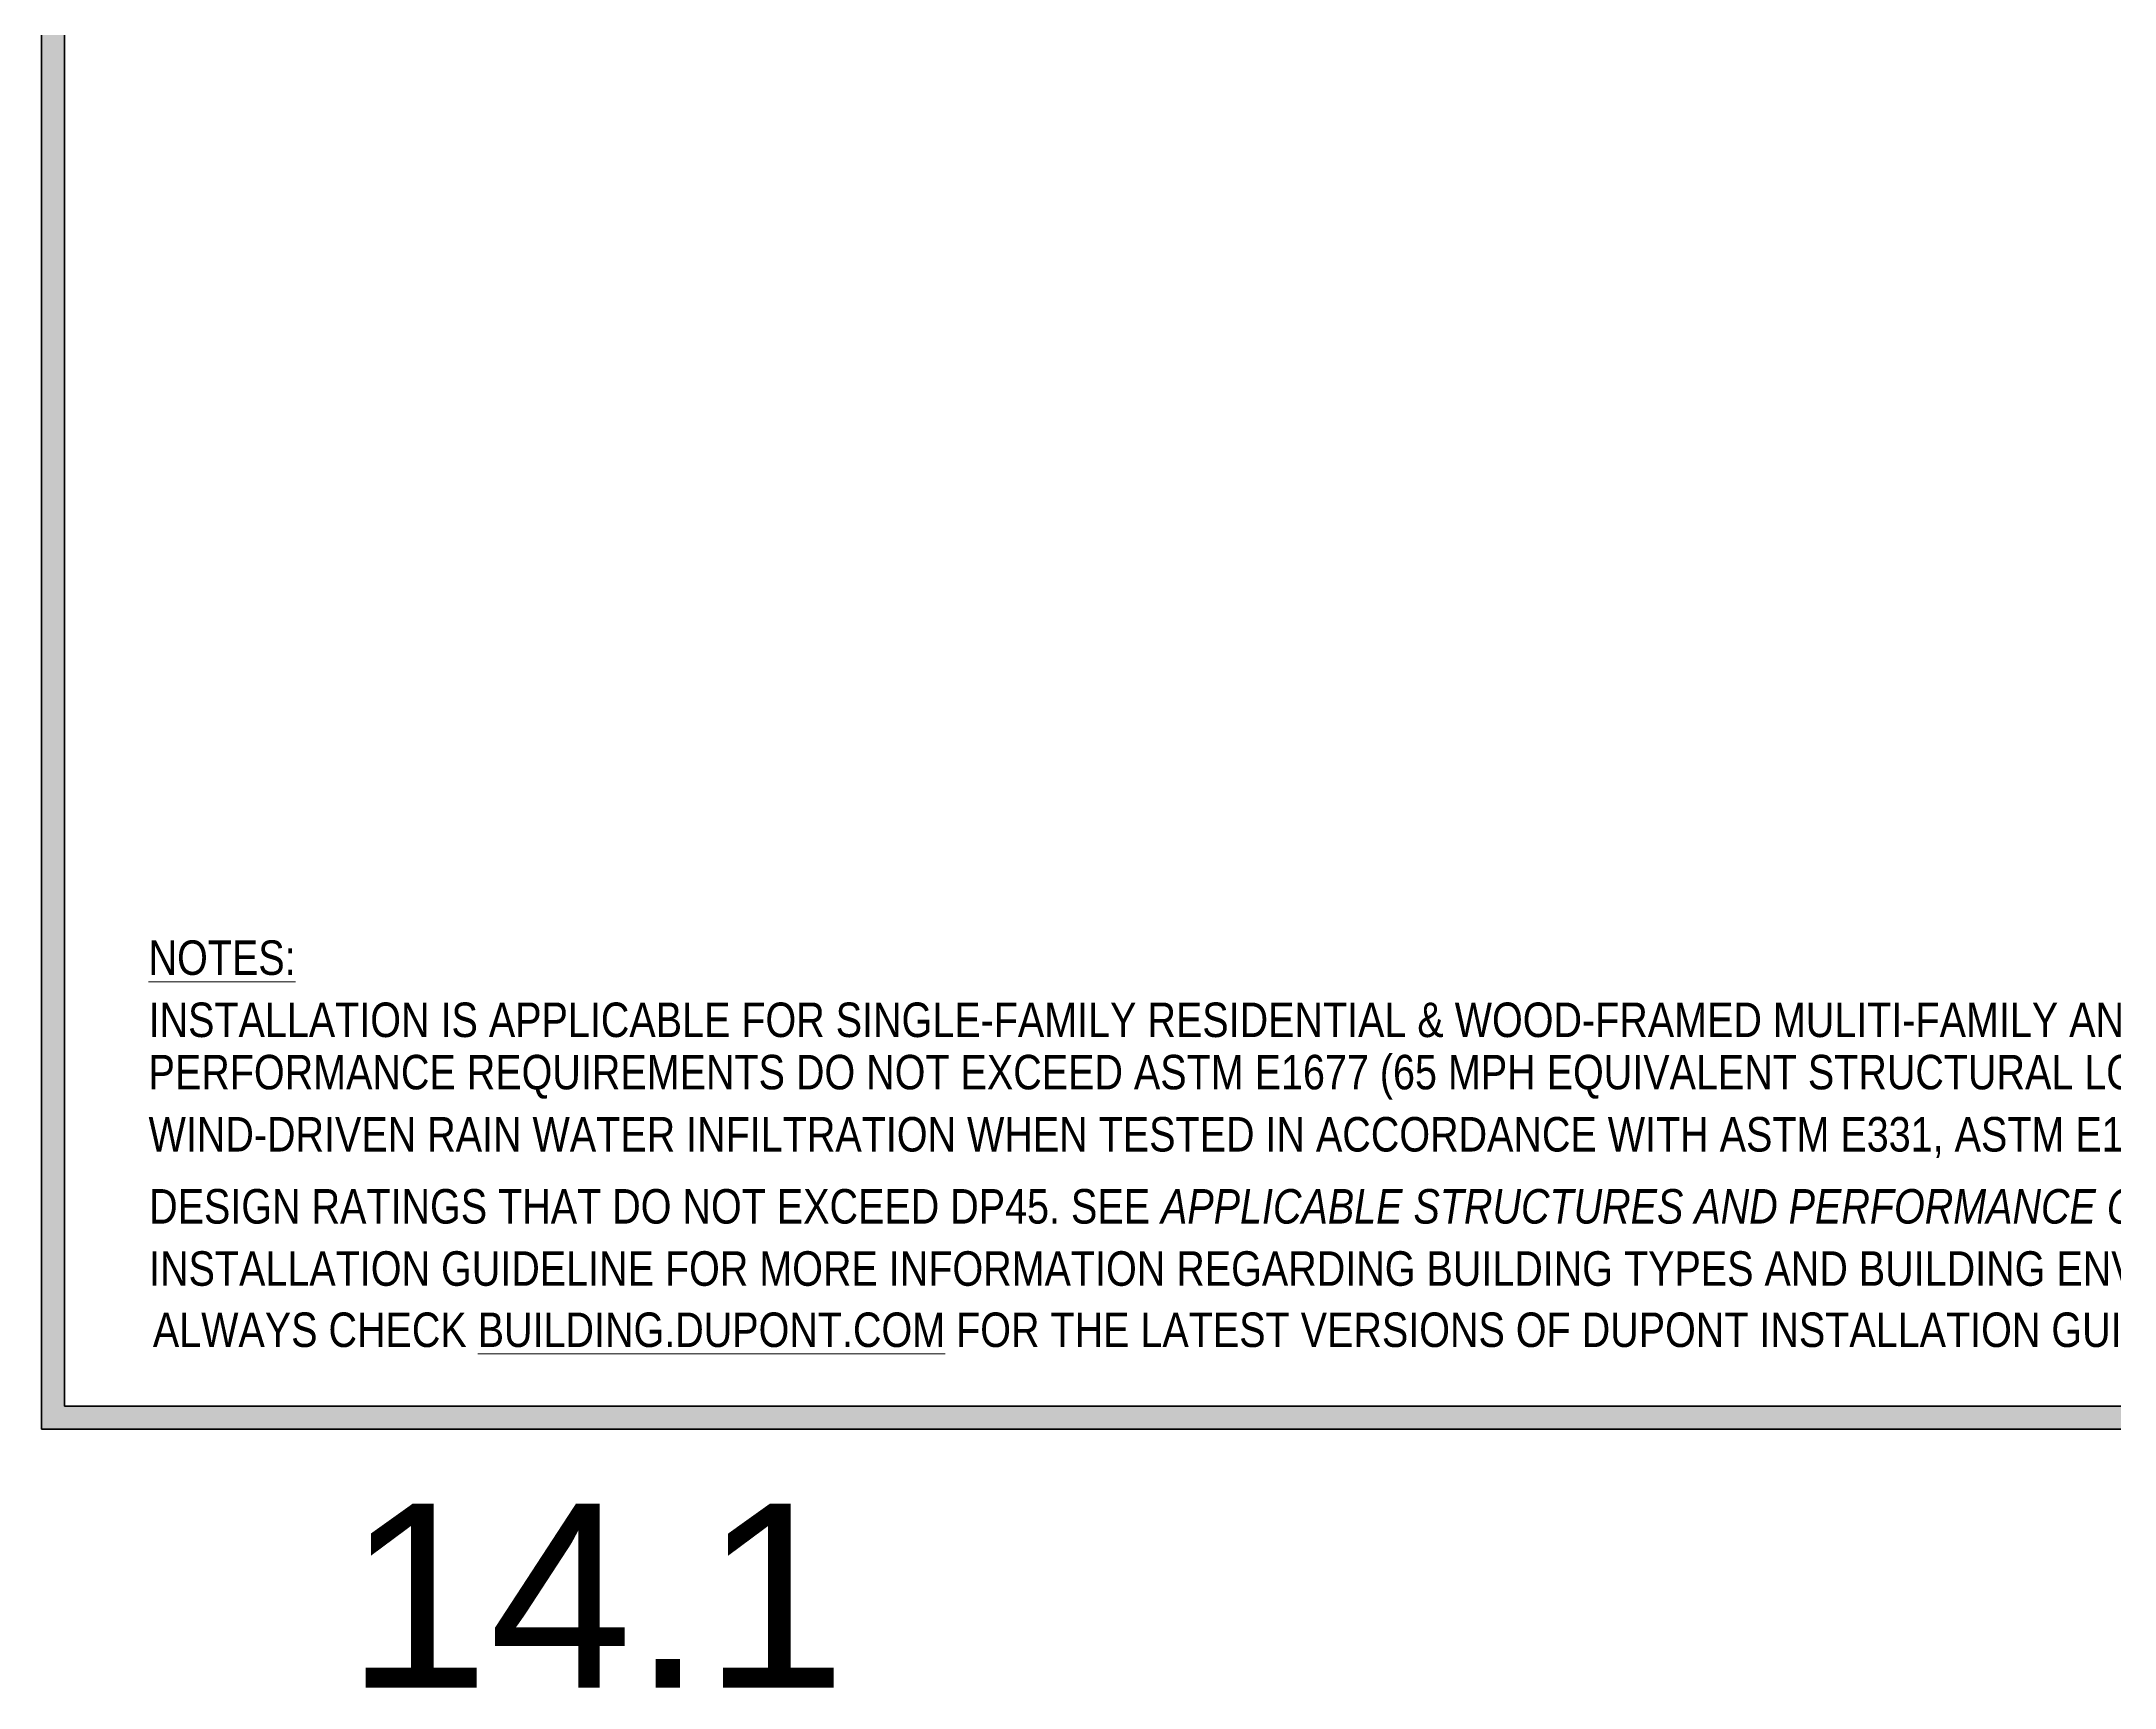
# Model space of a CAD drawing. Extents: x -1328 to 5679, y -4611 to 1603.
# Drawn here: x -1304 to -492, y -955 to -311 of the extents above; entities that cross this region are included whole.
import ezdxf

# ---------------------------------------------------------------- set-up
doc = ezdxf.new("R2010")
doc.units = 0
doc.header["$MEASUREMENT"] = 0
for name, color, linetype, lineweight in [('.ATI-TEXT', 7, 'Continuous', 0), ('.ATI-TEXT_1', 7, 'Continuous', 0), ('0_0', 7, 'Continuous', 0), ('G-ANNO-TTLB', 7, 'Continuous', 0)]:
    doc.layers.add(name, color=color, linetype=linetype, lineweight=lineweight)

# ---------------------------------------------------------------- blocks, each defined once
blk = doc.blocks.new('Block_1')
at = {"layer": '.ATI-TEXT', "color": 18, "lineweight": 25, "true_color": 0x000000}
blk.add_line((-1014.35, -942.67), (-1014.35, -942.67), dxfattribs=at)
blk.add_line((-1014.35, -942.67), (-1014.35, -942.67), dxfattribs=at)
blk.add_line((-1014.35, -942.67), (-1014.35, -942.67), dxfattribs=at)
blk.add_line((-1014.35, -942.67), (-1014.35, -942.67), dxfattribs=at)
blk = doc.blocks.new('Block_51')
at = {"layer": '.ATI-TEXT_1', "char_height": 0.2, "attachment_point": 7}
for s, insert in [('\\L\\C18;\\c0;\\FArial Narrow|b0|i0|c1;\\H13.500003;\\W1.000000;NOTES:\\l', (-1261.59, -676.29)), ('\\C18;\\c0;\\FArial Narrow|b0|i0|c1;\\H13.500003;\\W1.000000;INSTALLATION IS APPLICABLE FOR SINGLE-FAMILY RESIDENTIAL & WOOD-FRAMED MULITI-FAMILY AND LIGHT COMMERCIAL BUILDINGS WHEN ', (-1261.59, -700.63)), ('\\C18;\\c0;\\FArial Narrow|b0|i0|c1;\\H13.500003;\\W1.000000;PERFORMANCE REQUIREMENTS DO NOT EXCEED ASTM E1677 (65 MPH EQUIVALENT STRUCTURAL LOAD AND 50 MPH (6.24 PSF) EQUIVALENT', (-1261.59, -724.98)), ('\\C18;\\c0;\\FArial Narrow|b0|i0|c1;\\H13.500003;\\W1.000000;WIND-DRIVEN RAIN WATER INFILTRATION WHEN TESTED IN ACCORDANCE WITH ASTM E331, ASTM E1105, OR SIMILAR), AND WINDOW/DOOR', (-1261.59, -749.32)), ('\\C18;\\c0;\\FArial Narrow|b0|i0|c1;\\H13.500003;\\W1.000000;DESIGN RATINGS THAT DO NOT EXCEED DP45. SEE \\FArial Narrow Italic|b0|i1|c1;APPLICABLE STRUCTURES AND PERFORMANCE CRITERIA \\FArial Narrow|b0|i0|c1;IN THE APPLICABLE DUPONT', (-1261.37, -773.66)), ('\\C18;\\c0;\\FArial Narrow|b0|i0|c1;\\H13.500003;\\W1.000000;INSTALLATION GUIDELINE FOR MORE INFORMATION REGARDING BUILDING TYPES AND BUILDING ENVELOPE PERFORMANCE.  ', (-1261.39, -798.01)), ('\\C18;\\c0;\\FArial Narrow|b0|i0|c1;\\H13.500003;\\W1.000000;ALWAYS CHECK \\L\\C160;\\c16730368;BUILDING.DUPON\\l\\LT\\l\\L.COM\\l\\C18;\\c0; FOR THE LATEST VERSIONS OF DUPONT INSTALLATION GUIDELINES AND OTHER PRODUCT LITERATURE.', (-1259.91, -821.98))]:
    blk.add_mtext(s, dxfattribs=dict(at, insert=insert))

msp = doc.modelspace()

# ---------------------------------------------------------------- hatches: boundary and pattern name
at = {"layer": 'G-ANNO-TTLB', "true_color": 0xff00ff, "transparency": 33554687}
h = msp.add_hatch(color=6, dxfattribs=at)
edge = h.paths.add_edge_path()
edge.add_spline(control_points=[(1626, -853.91), (1626, -853.91), (-1303.52, -853.91), (-1303.52, -853.91), (-1303.52, -853.91), (-1303.52, 1603.09), (-1303.52, 1603.09), (-1303.52, 1603.09), (1626, 1603.09), (1626, 1603.09), (1626, 1603.09), (1626, -853.91), (1626, -853.91)], knot_values=[0, 0, 0, 0, 1, 1, 1, 2, 2, 2, 3, 3, 3, 4, 4, 4, 4], degree=3, periodic=0)
edge = h.paths.add_edge_path()
edge.add_spline(control_points=[(-1294.52, 1594.09), (-1294.52, 1594.09), (-1294.52, -844.91), (-1294.52, -844.91), (-1294.52, -844.91), (1617, -844.91), (1617, -844.91), (1617, -844.91), (1617, 1594.09), (1617, 1594.09), (1617, 1594.09), (-1294.52, 1594.09), (-1294.52, 1594.09)], knot_values=[0, 0, 0, 0, 1, 1, 1, 2, 2, 2, 3, 3, 3, 4, 4, 4, 4], degree=3, periodic=0)
edge.add_line((-1294.52, 1594.09), (-1294.52, 1594.09))

# ---------------------------------------------------------------- linework, layer by layer
at = {"layer": 'G-ANNO-TTLB', "color": 6, "lineweight": 50, "true_color": 0xff00ff}
for p, q in [((-1303.52, 1603.09), (-1303.52, -853.91)), ((-1294.52, 1594.09), (-1294.52, -844.91)), ((-1294.52, -844.91), (-1294.52, 1594.09)), ((-1294.52, -844.91), (1617, -844.91)), ((1617, -844.91), (-1294.52, -844.91)), ((-1303.52, -853.91), (1626, -853.91))]:
    msp.add_line(p, q, dxfattribs=at)
at = {"layer": 'G-ANNO-TTLB'}
for points in [[(1626, -853.91), (1626, -853.91), (-1303.52, -853.91), (-1303.52, -853.91), (-1303.52, -853.91), (-1303.52, 1603.09), (-1303.52, 1603.09), (-1303.52, 1603.09), (1626, 1603.09), (1626, 1603.09), (1626, 1603.09), (1626, -853.91), (1626, -853.91)], [(-1294.52, 1594.09), (-1294.52, 1594.09), (-1294.52, -844.91), (-1294.52, -844.91), (-1294.52, -844.91), (1617, -844.91), (1617, -844.91), (1617, -844.91), (1617, 1594.09), (1617, 1594.09), (1617, 1594.09), (-1294.52, 1594.09), (-1294.52, 1594.09)]]:
    msp.add_open_spline(points, degree=3, knots=[0, 0, 0, 0, 1, 1, 1, 2, 2, 2, 3, 3, 3, 4, 4, 4, 4], dxfattribs=at)

# ---------------------------------------------------------------- block references
at = {"layer": '.ATI-TEXT'}
msp.add_blockref('Block_1', (0, 0), dxfattribs=at)
at = {"layer": '.ATI-TEXT_1'}
msp.add_blockref('Block_51', (0, 0), dxfattribs=at)

# ---------------------------------------------------------------- texts
at = {"layer": '0_0', "insert": (-1184.22, -955.12), "char_height": 0.2, "attachment_point": 7}
msp.add_mtext('\\C18;\\c0;\\FArial|b0|i0|c1;\\H72.010539;\\W1.000000;14.1', dxfattribs=at)

doc.saveas('drawing.dxf')
